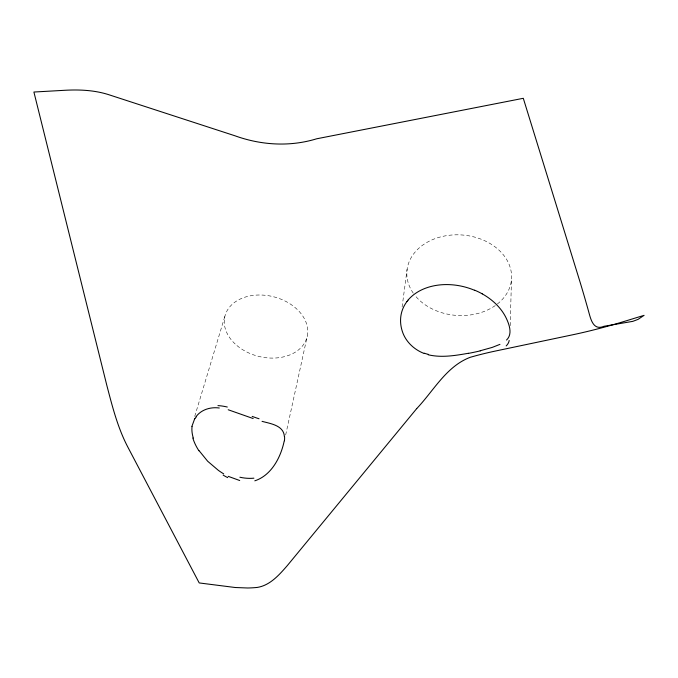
<?xml version="1.0" encoding="UTF-8"?>
<svg xmlns="http://www.w3.org/2000/svg" width="678" height="678" viewBox="0 0 678 678"><rect width="100%" height="100%" fill="white"/><g stroke="black" fill="none" stroke-linecap="round" stroke-linejoin="round"><path stroke-width="0.51" stroke-dasharray="3.39 2.54" d="M510.195 325.711L511.483 279.37M402.105 306.981L407.114 269.276M285.65 435.005L307.278 336.068M194.739 416.368L225.096 315.575M413.266 293.159A52.443 40.299 4.3 0 1 458.616 234.825A52.443 40.299 4.3 0 1 505.686 295.235A52.443 40.299 4.3 0 1 416.004 296.676M236.919 345.543A42.367 30.73 14.2 0 0 306.49 338.898A42.367 30.73 14.2 0 0 254.614 295.235A42.367 30.73 14.2 0 0 236.919 345.543"/><path stroke-width="1.02" d="M284.235 440.886C280.878 457.192 271.505 475.354 254.801 480.829M191.916 426.352L194.73 418.64M406.961 301.549L408.156 300.049M196.061 416.682C201.298 409.512 210.773 406.792 219.299 408.003M506.534 340.034C512.636 334.288 509.441 324.982 506.398 318.507A55.647 41.756 15.9 0 0 482.278 293.888M499.949 344.365L492.228 347.407L480.227 350.755M468.515 353.255C455.294 355.56 441.471 357.942 428.191 354.764M239.707 480.516L228.147 476.312M262.047 421.343C270.581 423.682 283.726 425.36 284.37 436.539M228.198 409.749L253.165 418.538M474.676 290.192L476.651 291.048A56.037 42.036 15.9 0 1 482.278 293.879M424.123 353.458C414.038 349.628 405.461 341.492 402.232 331.067A54.774 41.112 15.9 0 1 406.961 301.532M199.137 450.734L207.663 461.235L218.367 470.354A51.774 32.12 37 0 0 223.706 473.863M198.908 450.768A46.138 27.484 38.3 0 1 192.832 437.996M193.323 438.107A44.528 25.95 39.3 0 1 192.06 426.428M194.925 418.724A46.748 31.222 14.8 0 1 196.34 416.817M217.952 405.614A51.426 28.001 34.3 0 1 227.316 407.029M259.047 418.767A29.146 4.543 21.7 0 1 252.174 416.402M284.531 436.403A26.713 13.221 -56.9 0 1 284.438 440.768M253.911 478.176A42.706 33.942 32.2 0 1 239.868 477.227M227.749 477.626A50.986 39.036 40.5 0 1 223.138 475.109M428.327 354.357A46.248 40.155 -51.9 0 1 424.242 353.179M408.105 300.015A55.443 41.604 15.9 0 1 474.617 290.311M509.178 340.441A66.19 23.128 8.8 0 1 506.178 345.916M480.516 350.797A41.841 6.331 -9.5 0 1 468.625 353.348M416.707 408.605L287.345 565.554C279.268 574.817 270.141 585.36 257.343 587.419A114.98 76.809 -32.5 0 1 247.707 587.995L235.241 587.512L199.205 582.936L127.574 446.582C117.599 427.377 112.285 406.232 106.836 385.418L33.9 92.03L65.3 90.259C80.097 89.479 95.225 90.233 109.395 94.903L234.885 135.761C261.132 145.228 289.76 147.041 316.66 138.795L523.297 98.302L578.698 277.633A350.823 58.325 79.8 0 1 588.368 310.592C590.674 318.855 593.013 331.034 603.996 326.279L632.837 321.347L638.091 319.355L644.1 315.338L625.108 321.152A340.212 176.102 -18.1 0 1 598.606 328.661A310.905 164 -18 0 1 572.308 334.864L495.338 351.06A290.743 229.003 -23.3 0 0 470.269 357.289C446.294 366.298 433.606 390.884 416.707 408.605"/></g></svg>
